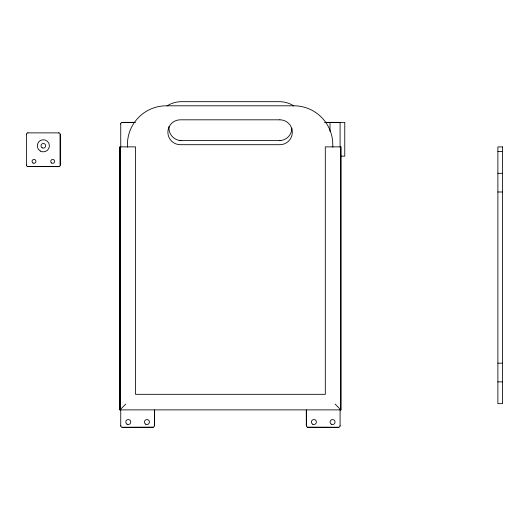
<?xml version="1.0" encoding="UTF-8"?>
<svg xmlns="http://www.w3.org/2000/svg" width="529" height="529" viewBox="0 0 529 529"><rect width="100%" height="100%" fill="white"/><g stroke="black" fill="none" stroke-linecap="round" stroke-linejoin="round"><path stroke-width="0.79" d="M60.213 165.279L60.213 134.221M154.475 425.977L154.488 409.929L154.488 425.772L153.522 427.214L122.278 427.326L121.181 426.877L120.724 425.772M329.997 131.364L330.003 122.378M340.094 147.095L340.094 122.378M120.724 123.918L121.181 122.821L122.073 122.378L135.186 122.364M306.357 425.977L306.344 409.929L306.344 425.772L307.309 427.214L338.553 427.326L339.651 426.877L340.107 425.772M125.704 404.116L119.938 409.882L119.944 146.877L135.51 146.877L135.53 394.323L325.309 394.323L325.302 146.87L340.894 146.864L340.874 409.882L119.944 409.882M340.874 409.882L335.135 404.116M324.839 122.364L340.709 122.378M122.073 122.378L135.153 122.378M324.866 122.378L344.763 122.378L344.763 156.154L340.702 156.154M27.806 132.878L58.871 132.878M179.245 140.569L280.76 140.569M497.882 151.539L502.55 151.539M497.882 173.32L502.55 173.32M497.882 191.994L502.55 191.994M497.882 363.192L502.55 363.192M497.882 381.865L502.55 381.865M122.073 427.313L153.132 427.313M307.699 427.313L338.758 427.313M27.812 166.589L58.871 166.615M338.553 122.364L339.149 122.483M26.463 134.221L26.476 165.253M340.788 146.87L340.795 409.882M340.656 146.87L340.663 409.882M340.478 146.87L340.484 409.882M340.094 409.459L340.094 425.977M332.794 147.181L332.794 144.701A38.901 38.901 0 0 0 293.893 105.807L166.318 105.807A38.901 38.901 0 0 0 127.416 144.701L127.416 147.181M120.738 123.72L120.738 147.67M120.738 409.459L120.738 425.977M120.334 146.877L120.334 409.882M120.149 146.877L120.156 409.882M120.023 146.877L120.023 409.882M26.45 134.426A1.554 1.554 0 0 1 28.004 132.865M26.463 165.048A1.561 1.561 0 0 0 28.017 166.602L58.673 166.628A1.554 1.554 0 0 0 60.227 165.074L60.227 134.426A1.554 1.554 0 0 0 58.673 132.865M293.833 105.939A26.45 26.45 0 0 0 279.431 101.674L181.401 101.674A26.45 26.45 0 0 0 166.999 105.939M181.401 140.569A12.445 12.445 0 0 1 169.062 126.497M291.876 128.124A12.445 12.445 0 0 1 279.431 140.569M279.894 119.812L180.316 119.812A12.445 12.445 0 0 0 167.872 132.257A12.445 12.445 0 0 0 180.316 144.701L279.894 144.701A12.445 12.445 0 0 0 292.345 132.257A12.445 12.445 0 0 0 279.894 119.812M502.55 146.917L497.882 146.917L497.882 403.647L502.55 403.647L502.55 146.917M33.029 163.038A1.944 1.944 0 0 0 35.946 161.358A1.944 1.944 0 0 0 33.029 159.672A1.944 1.944 0 0 0 33.029 163.038M51.703 163.051A1.944 1.944 0 0 0 54.619 161.371A1.944 1.944 0 0 0 51.703 159.685A1.944 1.944 0 0 0 51.703 163.051M40.297 151.056A6.07 6.07 0 0 0 49.409 145.806A6.07 6.07 0 0 0 40.31 140.549A6.07 6.07 0 0 0 40.297 151.056M42.168 147.822A2.334 2.334 0 0 0 45.673 145.806A2.334 2.334 0 0 0 42.168 143.782A2.334 2.334 0 0 0 42.168 147.822M127.026 424.192A2.486 2.486 0 0 0 130.756 422.036A2.486 2.486 0 0 0 127.026 419.881A2.486 2.486 0 0 0 127.026 424.192M145.693 424.192A2.486 2.486 0 0 0 149.429 422.036A2.486 2.486 0 0 0 145.693 419.881A2.486 2.486 0 0 0 145.693 424.192M312.646 424.192A2.486 2.486 0 0 0 316.382 422.036A2.486 2.486 0 0 0 312.646 419.881A2.486 2.486 0 0 0 312.646 424.192M331.319 424.192A2.486 2.486 0 0 0 335.055 422.036A2.486 2.486 0 0 0 331.319 419.881A2.486 2.486 0 0 0 331.319 424.192"/></g></svg>
